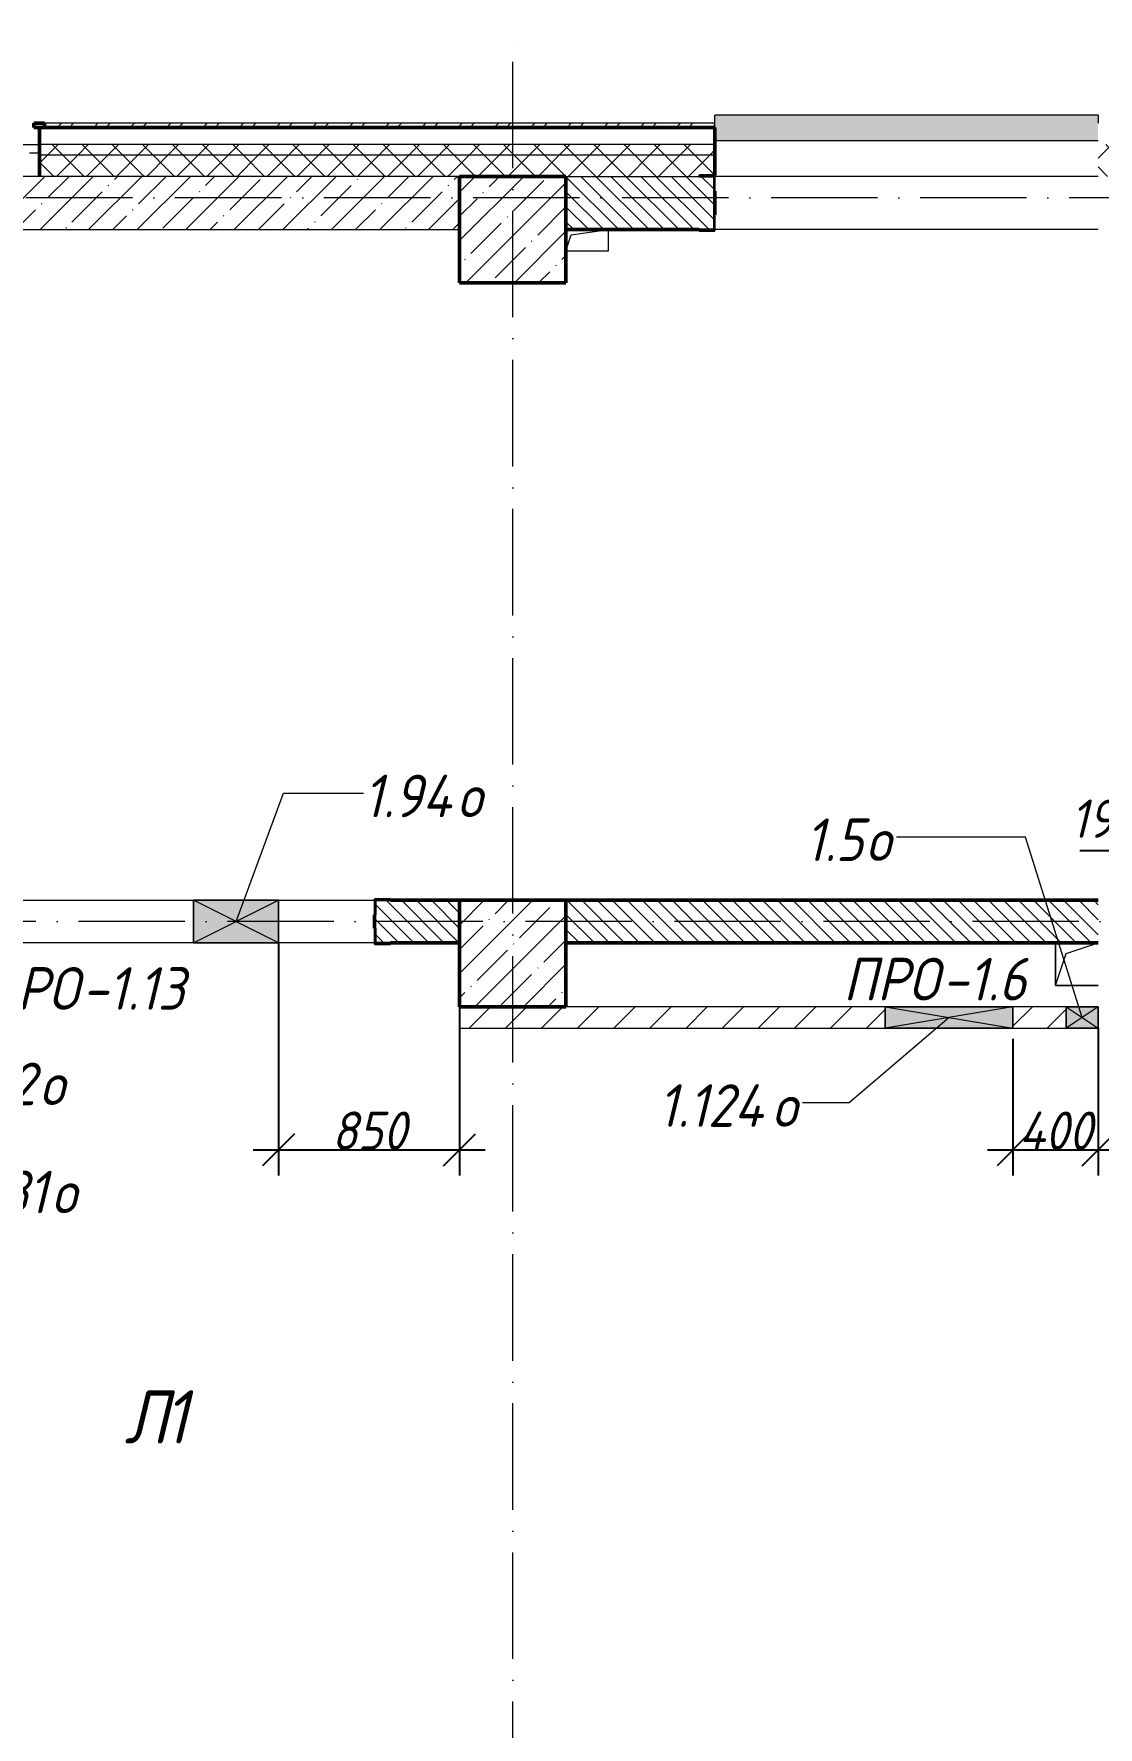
# Model space of a CAD drawing. Header units: millimetres. Extents: x -12989 to 629078, y -109036 to 555275.
# Drawn here: x 536814 to 541813, y 268089 to 276042 of the extents above; entities that cross this region are included whole.
import ezdxf

# ---------------------------------------------------------------- set-up
doc = ezdxf.new("R2010")
doc.units = ezdxf.units.MM
doc.linetypes.add('50_200_ШТРИХ_1Т_ш5_п1_п1_', pattern=[700, 500, -100, 0, -100])
for name, color, linetype, lineweight in [('A-____-____-DIMS', 7, 'Continuous', 9), ('A-____-NOTE-TEXT', 7, 'Continuous', 9), ('A-DETL-GENF-OTLN', 7, 'Continuous', 9), ('A-FLOR-____-OTLN', 7, 'Continuous', 9), ('A-GENM-____-IDEN', 7, 'Continuous', 9), ('A-GENM-____-MCUT', 7, 'Continuous', 25), ('A-GENM-____-OTLN', 7, 'Continuous', 9), ('A-GENM-____-OTLN-1', 7, 'Continuous', 25), ('A-GLAZ-____-IDEN', 7, 'Continuous', 9), ('A-GLAZ-____-OTLN', 7, 'Continuous', 9), ('A-WALL-____-MCUT-1', 7, 'Continuous', 9), ('A-WALL-____-MCUT-2', 7, 'Continuous', 50), ('A-WALL-____-MCUT-3', 7, 'Continuous', 9), ('A-WALL-____-OTLN', 7, 'Continuous', 9), ('A-WALL-____-PATT-1', 7, 'Continuous', 9), ('A-WALL-FNSH-MCUT-1', 7, 'Continuous', 9), ('I-WALL-____-OTLN', 7, 'Continuous', 9), ('S-COLS-____-MCUT', 7, 'Continuous', 50), ('S-COLS-____-OTLN', 7, 'Continuous', 9), ('S-GRID-____-OTLN-1', 7, '50_200_ШТРИХ_1Т_ш5_п1_п1_', 9)]:
    doc.layers.add(name, color=color, linetype=linetype, lineweight=lineweight)
doc.layers.add('A-GLAZ-____-OTLN-1', color=7, linetype='Continuous', lineweight=9, true_color=0xc0c0c0)
doc.styles.add('ISOCPEUR_I', font='isocpeui.ttf', dxfattribs={"width": 0.9, "height": 2.5})
doc.styles.add('ISOCPEUR_I_10', font='isocpeui.ttf', dxfattribs={"width": 0.9, "height": 180})
doc.styles.add('ISOCPEUR_I_9', font='isocpeui.ttf', dxfattribs={"width": 0.9, "height": 250})
doc.dimstyles.new('ISO-1_8_0_9К_СРЕДНИЙ_Кладочные_3', dxfattribs={"dimscale": 304.8, "dimtxt": 179.276612, "dimasz": 0.492126, "dimexe": 0.393701, "dimexo": 0, "dimgap": 0, "dimtad": 1, "dimdec": 3, "dimrnd": 0.001, "dimdsep": 46, "dimtxsty": 'ISOCPEUR_I_10', "dimblk1": 'OBLIQUE', "dimblk2": 'OBLIQUE', "dimsah": 1, "dimcen": 0.09, "dimdle": 0.393701, "dimazin": 0, "dimtfac": 1, "dimtdec": 4, "dimtix": 1, "dimtmove": 0, "dimatfit": 3, "dimfxl": 1, "dimtvp": 1, "dimtolj": 1, "dimtzin": 0, "dimarcsym": 2})
doc.dimstyles.new('ISO-1_8_0_9К_СРЕДНИЙ_Кладочные_4', dxfattribs={"dimscale": 304.8, "dimtxt": 179.276612, "dimasz": 0.492126, "dimexe": 0.393701, "dimexo": 0, "dimgap": 0, "dimtad": 1, "dimdec": 3, "dimrnd": 0.001, "dimdsep": 46, "dimtxsty": 'ISOCPEUR_I_10', "dimblk1": 'OBLIQUE', "dimblk2": 'OBLIQUE', "dimsah": 1, "dimcen": 0.09, "dimdle": 0.393701, "dimazin": 0, "dimtfac": 1, "dimtdec": 4, "dimtix": 1, "dimtmove": 1, "dimatfit": 3, "dimfxl": 1, "dimtvp": 1, "dimtolj": 1, "dimtzin": 0, "dimarcsym": 2})
pattern_1 = [(45, (513013.31, 265891.49), (-70.71068, 70.71068), []), (135, (513013.31, 265891.49), (-70.71068, -70.71068), [])]
pattern_2 = [(135, (513013.31, 265891.49), (-35.35534, -35.35534), [])]

# ---------------------------------------------------------------- blocks, each defined once
blk = doc.blocks.new('BSC_Колонна _Прямоугольная - 500х500-V95-АР1_План отверстий 1 этажа в осях 1-64_А-ГГ')
at = {"layer": 'S-COLS-____-OTLN'}
h = blk.add_hatch(dxfattribs=at)
h.set_pattern_fill('FP_127', color=256, style=0, pattern_type=2)
h.set_pattern_definition([(45, (-26050, -5831.04), (-114.0493, 114.0493), []), (45, (-25935.95, -5831.04), (-114.0493, 114.0493), [201.613, -40.323, 3.353, -36.97])])
h.paths.add_polyline_path([(-250, -250), (250, -250), (250, 250), (-250, 250)], flags=0)
at = {"layer": 'S-COLS-____-MCUT'}
for p, q in [((250, 250), (-250, 250)), ((-250, 250), (-250, -250)), ((250, -250), (250, 250)), ((-250, -250), (250, -250))]:
    blk.add_line(p, q, dxfattribs=at)
blk = doc.blocks.new('BSC_Колонна _Прямоугольная - 500х500-V108-АР1_План отверстий 1 этажа в осях 1-64_А-ГГ')
at = {"layer": 'S-COLS-____-OTLN'}
h = blk.add_hatch(dxfattribs=at)
h.set_pattern_fill('FP_140', color=256, style=0, pattern_type=2)
h.set_pattern_definition([(45, (-26050, -9231.04), (-114.04925, 114.04925), []), (45, (-25935.95, -9231.04), (-114.04925, 114.04925), [201.613, -40.323, 3.353, -36.97])])
h.paths.add_polyline_path([(-250, -250), (250, -250), (250, 250), (-250, 250)], flags=0)
at = {"layer": 'S-COLS-____-MCUT'}
for p, q in [((250, 250), (-250, 250)), ((-250, 250), (-250, -250)), ((250, -250), (250, 250)), ((-250, -250), (250, -250))]:
    blk.add_line(p, q, dxfattribs=at)
blk = doc.blocks.new('Фахверк_СКБ_Уголок - 200_4010-27904266-АР1_План отверстий 1 этажа в осях 1-64_А-ГГ')
at = {"layer": 'A-GENM-____-MCUT'}
for p, q in [((125, 156), (50, 156)), ((50, 156), (50, 150)), ((50, 150), (119, 150)), ((119, 150), (119, 81)), ((119, 81), (125, 81)), ((125, 81), (125, 156)), ((125, 19), (119, 19)), ((119, 19), (119, -50)), ((125, -56), (125, 19)), ((119, -50), (50, -50)), ((50, -50), (50, -56)), ((50, -56), (125, -56))]:
    blk.add_line(p, q, dxfattribs=at)
blk = doc.blocks.new('Фахверк_СКБ_Уголок - 250_2700-27497298-АР1_План отверстий 1 этажа в осях 1-64_А-ГГ')
at = {"layer": 'A-GENM-____-MCUT'}
for p, q in [((200, 181), (125, 181)), ((125, 181), (125, 106)), ((131, 106), (131, 175)), ((131, 175), (200, 175)), ((200, 175), (200, 181)), ((125, 106), (131, 106)), ((131, -6), (125, -6)), ((125, -6), (125, -81)), ((131, -75), (131, -6)), ((200, -75), (131, -75)), ((200, -81), (200, -75)), ((125, -81), (200, -81))]:
    blk.add_line(p, q, dxfattribs=at)
blk = doc.blocks.new('AR_Отверстие прямоугольное _в плите_ - AR_Отверстие прямоугольное _в плите_-V177-АР1_План отверстий 1 этажа в осях 1-64_А-ГГ')
at = {"layer": 'A-GENM-____-OTLN'}
for p, q in [((-100, -50), (-75, 25)), ((-75, 25), (100, 50)), ((100, -50), (100, 50)), ((-100, -50), (100, -50))]:
    blk.add_line(p, q, dxfattribs=at)
blk = doc.blocks.new('AR_Отверстие прямоугольное _в плите_ - AR_Отверстие прямоугольное _в плите_-V185-АР1_План отверстий 1 этажа в осях 1-64_А-ГГ')
at = {"layer": 'A-GENM-____-OTLN'}
for p, q in [((-100, 100), (-100, -100)), ((-50, 50), (100, 100)), ((-100, -100), (-50, 50)), ((-100, -100), (100, -100))]:
    blk.add_line(p, q, dxfattribs=at)
blk = doc.blocks.new('Отлив_СКБ - Отлив витража_120_НВФ-31885689-АР1_План отверстий 1 этажа в осях 1-64_А-ГГ')
at = {"layer": 'A-GLAZ-____-OTLN-1'}
for points in [[(1800, 2), (1800, 120), (0, 120), (0, 2), (1264.5, 2)], [(1264.5, 0), (1800, 0), (1800, 2), (0, 2), (0, 0)]]:
    blk.add_hatch(color=256, dxfattribs=at).paths.add_polyline_path(points, flags=0)
at = {"layer": 'A-GLAZ-____-OTLN'}
for p, q in [((0, 83), (0, 120)), ((1800, 120), (0, 120)), ((1800, 120), (1800, 83)), ((0, 2), (1800, 2)), ((1800, 0), (0, 0))]:
    blk.add_line(p, q, dxfattribs=at)
blk = doc.blocks.new('Стены 9 - Стены 4-31627981-АР1_План отверстий 1 этажа в осях 1-64_А-ГГ')
at = {"layer": 'A-WALL-____-MCUT-2'}
for p, q in [((23850, 9731), (23800, 9731)), ((23800, 9731), (23800, 9711)), ((23800, 9711), (23850, 9711)), ((23850, 9711), (23850, 9731))]:
    blk.add_line(p, q, dxfattribs=at)
blk = doc.blocks.new('AR_Отверстие прямоугольное _в стене__БезПР - AR_Отверстие прямоугольное _в стене__БезПР-36428168-АР1_План отверстий 1 этажа в осях 1-64_А-ГГ')
at = {"layer": 'A-GLAZ-____-OTLN'}
blk.add_hatch(color=256, dxfattribs=at).paths.add_polyline_path([(75, -50), (75, 50), (-75, 50), (-75, -50)], flags=0)
at = {"layer": 'A-DETL-GENF-OTLN'}
for p, q in [((-75, -50), (-75, 50)), ((-75, 50), (75, 50)), ((75, 50), (-75, -50)), ((-75, 50), (75, -50)), ((75, 50), (-75, 50)), ((-75, 50), (-75, -50)), ((75, 50), (75, -50)), ((75, -50), (75, 50)), ((75, -50), (-75, -50)), ((-75, -50), (75, -50))]:
    blk.add_line(p, q, dxfattribs=at)
blk = doc.blocks.new('AR_Отверстие прямоугольное _в стене__БезПР - AR_Отверстие прямоугольное _в стене__БезПР-36428632-АР1_План отверстий 1 этажа в осях 1-64_А-ГГ')
at = {"layer": 'A-GLAZ-____-OTLN'}
blk.add_hatch(color=256, dxfattribs=at).paths.add_polyline_path([(-200, 100), (-200, -100), (200, -100), (200, 100)], flags=0)
at = {"layer": 'A-DETL-GENF-OTLN'}
for p, q in [((-200, -100), (-200, 100)), ((-200, 100), (200, 100)), ((200, 100), (-200, -100)), ((-200, 100), (200, -100)), ((200, 100), (-200, 100)), ((-200, 100), (-200, -100)), ((200, 100), (200, -100)), ((200, -100), (200, 100)), ((200, -100), (-200, -100)), ((-200, -100), (200, -100))]:
    blk.add_line(p, q, dxfattribs=at)
at = {"layer": 'A-GLAZ-____-OTLN'}
blk.add_line((200, 100), (-200, 100), dxfattribs=at)
blk = doc.blocks.new('AR_Отверстие прямоугольное _в стене_ - AR_Отверстие прямоугольное _в стене__ОВ-36762517-АР1_План отверстий 1 этажа в осях 1-64_А-ГГ')
at = {"layer": 'A-GLAZ-____-OTLN'}
blk.add_hatch(color=256, dxfattribs=at).paths.add_polyline_path([(-300, -50), (300, -50), (300, 50), (-300, 50)], flags=0)
at = {"layer": 'A-DETL-GENF-OTLN'}
for p, q in [((-300, -50), (-300, 50)), ((-300, 50), (300, 50)), ((300, 50), (-300, -50)), ((-300, 50), (300, -50)), ((300, 50), (-300, 50)), ((-300, 50), (-300, -50)), ((300, 50), (300, -50)), ((300, -50), (300, 50)), ((300, -50), (-300, -50)), ((-300, -50), (300, -50))]:
    blk.add_line(p, q, dxfattribs=at)
blk = doc.blocks.new('_Oblique')
at = {"color": 0, "linetype": 'ByBlock', "lineweight": -2}
blk.add_line((-0.5, -0.5), (0.5, 0.5), dxfattribs=at)
blk = doc.blocks.new('*D5815')
at = {"layer": 'A-____-____-DIMS', "color": 0, "lineweight": -2, "transparency": 16777216}
for p, q in [((542313.3, 271972.5), (542313.3, 272326.1)), ((542503.3, 271978.5), (542503.3, 272326.1)), ((541727.9, 272206.1), (542313.3, 272206.1)), ((542193.3, 272206.1), (542623.3, 272206.1))]:
    blk.add_line(p, q, dxfattribs=at)
at = {"layer": 'Defpoints', "color": 0, "transparency": 16777216}
for p in [(542503.3, 272206.1), (542313.3, 271972.5), (542503.3, 271978.5)]:
    blk.add_point(p, dxfattribs=at)
at = {"layer": 'A-____-____-DIMS', "color": 0, "lineweight": -2, "transparency": 16777216, "xscale": 150, "yscale": 150, "zscale": 150, "rotation": 180}
blk.add_blockref('_Oblique', (542313.3, 272206.1), dxfattribs=at)
at = {"layer": 'A-____-____-DIMS', "color": 0, "lineweight": -2, "transparency": 16777216, "xscale": 150, "yscale": 150, "zscale": 150}
blk.add_blockref('_Oblique', (542503.3, 272206.1), dxfattribs=at)
at = {"layer": 'A-____-____-DIMS', "color": 0, "transparency": 16777216, "insert": (541684, 272446.1), "char_height": 180, "width": 368.207, "attachment_point": 1, "line_spacing_factor": 1.149209, "style": 'ISOCPEUR_I_10'}
blk.add_mtext('\\A1;190', dxfattribs=at)
blk = doc.blocks.new('*D5859')
at = {"layer": 'A-____-____-DIMS', "color": 0, "lineweight": -2, "transparency": 16777216}
for p, q in [((541813.3, 271372.5), (541813.3, 270680.3)), ((541413.3, 271322.5), (541413.3, 270680.3)), ((541293.3, 270800.3), (541933.3, 270800.3))]:
    blk.add_line(p, q, dxfattribs=at)
at = {"layer": 'Defpoints', "color": 0, "transparency": 16777216}
for p in [(541813.3, 271372.5), (541413.3, 271322.5), (541813.3, 270800.3)]:
    blk.add_point(p, dxfattribs=at)
at = {"layer": 'A-____-____-DIMS', "color": 0, "lineweight": -2, "transparency": 16777216, "xscale": 150, "yscale": 150, "zscale": 150, "rotation": 180}
blk.add_blockref('_Oblique', (541413.3, 270800.3), dxfattribs=at)
at = {"layer": 'A-____-____-DIMS', "color": 0, "lineweight": -2, "transparency": 16777216, "xscale": 150, "yscale": 150, "zscale": 150}
blk.add_blockref('_Oblique', (541813.3, 270800.3), dxfattribs=at)
at = {"layer": 'A-____-____-DIMS', "color": 0, "transparency": 16777216, "insert": (541613.3, 270890.3), "char_height": 180, "width": 426.127, "attachment_point": 5, "style": 'ISOCPEUR_I_10'}
blk.add_mtext('\\A1;400', dxfattribs=at)
blk = doc.blocks.new('*D5860')
at = {"layer": 'A-____-____-DIMS', "color": 0, "lineweight": -2, "transparency": 16777216}
for p, q in [((537963.3, 271772.5), (537963.3, 270680.3)), ((538813.3, 271472.5), (538813.3, 270680.3)), ((537843.3, 270800.3), (538933.3, 270800.3))]:
    blk.add_line(p, q, dxfattribs=at)
at = {"layer": 'Defpoints', "color": 0, "transparency": 16777216}
for p in [(537963.3, 271772.5), (538813.3, 271472.5), (538813.3, 270800.3)]:
    blk.add_point(p, dxfattribs=at)
at = {"layer": 'A-____-____-DIMS', "color": 0, "lineweight": -2, "transparency": 16777216, "xscale": 150, "yscale": 150, "zscale": 150, "rotation": 180}
blk.add_blockref('_Oblique', (537963.3, 270800.3), dxfattribs=at)
at = {"layer": 'A-____-____-DIMS', "color": 0, "lineweight": -2, "transparency": 16777216, "xscale": 150, "yscale": 150, "zscale": 150}
blk.add_blockref('_Oblique', (538813.3, 270800.3), dxfattribs=at)
at = {"layer": 'A-____-____-DIMS', "color": 0, "transparency": 16777216, "insert": (538388.3, 270890.3), "char_height": 180, "width": 409.578, "attachment_point": 5, "style": 'ISOCPEUR_I_10'}
blk.add_mtext('\\A1;850', dxfattribs=at)

msp = doc.modelspace()

# ---------------------------------------------------------------- hatches: boundary and pattern name
at = {"layer": 'A-WALL-____-PATT-1'}
h = msp.add_hatch(dxfattribs=at)
h.set_pattern_fill('FP_3', color=256, style=0, pattern_type=2)
h.set_pattern_definition([(45, (513013.31, 265891.49), (-85.5366, 85.5366), []), (45, (513070.34, 265891.49), (-85.5366, 85.5366), [])])
h.paths.add_polyline_path([(551328.3109, 275602.5335), (551328.3109, 275622.5335), (550813.3109, 275622.5335), (550813.3109, 275602.5335), (550998.843, 275602.5335)], flags=0)
h.paths.add_polyline_path([(549013.3109, 275602.5335), (549013.3109, 275622.5335), (547813.3109, 275622.5335), (547813.3109, 275602.5335), (548347.6466, 275602.5335)], flags=0)
h.paths.add_polyline_path([(546013.3109, 275602.5335), (546013.3109, 275622.5335), (544813.3109, 275622.5335), (544813.3109, 275602.5335)], flags=0)
h.paths.add_polyline_path([(543013.3109, 275602.5335), (543013.3109, 275622.5335), (541813.3109, 275622.5335), (541813.3109, 275602.5335)], flags=0)
h.paths.add_polyline_path([(540013.3109, 275602.5335), (540013.3109, 275622.5335), (536863.3109, 275622.5335), (536863.3109, 275602.5335), (537742.8608, 275602.5335)], flags=0)
h = msp.add_hatch(dxfattribs=at)
h.set_pattern_fill('FP_1', color=256, style=0, pattern_type=2)
h.set_pattern_definition(pattern_1)
h.paths.add_polyline_path([(550998.843, 275472.5335), (551328.3109, 275472.5335), (551328.3109, 275522.5335), (550813.3109, 275522.5335), (550813.3109, 275472.5335)], flags=0)
h.paths.add_polyline_path([(549013.3109, 275472.5335), (549013.3109, 275522.5335), (547813.3109, 275522.5335), (547813.3109, 275472.5335), (548347.6466, 275472.5335)], flags=0)
h.paths.add_polyline_path([(546013.3109, 275472.5335), (546013.3109, 275522.5335), (544813.3109, 275522.5335), (544813.3109, 275472.5335)], flags=0)
h.paths.add_polyline_path([(543013.3109, 275472.5335), (543013.3109, 275522.5335), (541813.3109, 275522.5335), (541813.3109, 275472.5335)], flags=0)
h.paths.add_polyline_path([(540013.3109, 275472.5335), (540013.3109, 275522.5335), (536840.3109, 275522.5335), (536840.3109, 275472.5335), (537742.8608, 275472.5335)], flags=0)
h = msp.add_hatch(dxfattribs=at)
h.set_pattern_fill('FP_1', color=256, style=0, pattern_type=2)
h.set_pattern_definition(pattern_1)
h.paths.add_polyline_path([(550998.843, 275372.5335), (551328.3109, 275372.5335), (551328.3109, 275472.5335), (550813.3109, 275472.5335), (550813.3109, 275372.5335)], flags=0)
h.paths.add_polyline_path([(547813.3109, 275372.5335), (548938.3109, 275372.5335), (548938.3109, 275378.5335), (549013.3109, 275378.5335), (549013.3109, 275472.5335), (547813.3109, 275472.5335)], flags=0)
h.paths.add_polyline_path([(545938.3109, 275372.5335), (545938.3109, 275378.5335), (546013.3109, 275378.5335), (546013.3109, 275472.5335), (544813.3109, 275472.5335), (544813.3109, 275378.5335), (544888.3109, 275378.5335), (544888.3109, 275372.5335)], flags=0)
h.paths.add_polyline_path([(542938.3109, 275372.5335), (542938.3109, 275378.5335), (543013.3109, 275378.5335), (543013.3109, 275472.5335), (541813.3109, 275472.5335), (541813.3109, 275372.5335), (542313.3109, 275372.5335)], flags=0)
h.paths.add_polyline_path([(539938.3109, 275372.5335), (539938.3109, 275378.5335), (540013.3109, 275378.5335), (540013.3109, 275472.5335), (536840.3109, 275472.5335), (536840.3109, 275372.5335), (539313.3109, 275372.5335)], flags=0)
h = msp.add_hatch(dxfattribs=at)
h.set_pattern_fill('FP_27', color=256, style=0, pattern_type=2)
h.set_pattern_definition([(45, (513013.31, 265891.49), (-114.0493, 114.0493), []), (45, (513127.36, 265891.49), (-114.0493, 114.0493), [201.612, -40.322, 3.353, -36.97])])
h.paths.add_polyline_path([(538813.3109, 275122.5335), (538813.3109, 275372.5335), (536563.3109, 275372.5335), (536563.3109, 275122.5335), (537742.8608, 275122.5335)], flags=0)
h = msp.add_hatch(dxfattribs=at)
h.set_pattern_fill('FP_6', color=256, style=0, pattern_type=2)
h.set_pattern_definition(pattern_2)
h.paths.add_polyline_path([(539938.3109, 275122.5335), (540007.3109, 275122.5335), (540007.3109, 275191.5335), (540013.3109, 275191.5335), (540013.3109, 275303.5335), (540007.3109, 275303.5335), (540007.3109, 275372.5335), (539313.3109, 275372.5335), (539313.3109, 275122.5335)], flags=0)
h = msp.add_hatch(dxfattribs=at)
h.set_pattern_fill('FP_6', color=256, style=0, pattern_type=2)
h.set_pattern_definition(pattern_2)
h.paths.add_polyline_path([(538419.3109, 271772.5335), (538813.3109, 271772.5335), (538813.3109, 271972.5335), (538419.3109, 271972.5335), (538419.3109, 271903.5335), (538413.3109, 271903.5335), (538413.3109, 271841.5335), (538419.3109, 271841.5335), (538419.3109, 271775.5335)], flags=0)
h.paths.add_polyline_path([(536638.3109, 271772.5335), (536707.3109, 271772.5335), (536707.3109, 271841.5335), (536713.3109, 271841.5335), (536713.3109, 271903.5335), (536707.3109, 271903.5335), (536707.3109, 271972.5335), (535863.3109, 271972.5335), (535863.3109, 271772.5335)], flags=0)
h.paths.add_polyline_path([(535313.3109, 271772.5335), (535363.3109, 271772.5335), (535363.3109, 271972.5335), (535313.3109, 271972.5335)], flags=0)
h = msp.add_hatch(dxfattribs=at)
h.set_pattern_fill('FP_6', color=256, style=0, pattern_type=2)
h.set_pattern_definition(pattern_2)
h.paths.add_polyline_path([(541813.3109, 271772.5335), (541813.3109, 271972.5335), (539313.3109, 271972.5335), (539313.3109, 271772.5335), (541277.7894, 271772.5335)], flags=0)
h = msp.add_hatch(dxfattribs=at)
h.set_pattern_fill('FP_4', color=256, style=0, pattern_type=2)
h.set_pattern_definition([(45, (513013.31, 265891.49), (-84.8528, 84.8528), [])])
h.paths.add_polyline_path([(538813.3109, 271372.5335), (540813.3109, 271372.5335), (540813.3109, 271472.5335), (538813.3109, 271472.5335)], flags=0)
h.paths.add_polyline_path([(541413.3109, 271372.5335), (541663.3109, 271372.5335), (541663.3109, 271472.5335), (541413.3109, 271472.5335)], flags=0)

# ---------------------------------------------------------------- linework, layer by layer
at = {"layer": 'A-FLOR-____-OTLN'}
for p, q in [((541613.3109, 271572.5335), (541613.3109, 271772.5335)), ((541813.3109, 271572.5335), (541613.3109, 271572.5335))]:
    msp.add_line(p, q, dxfattribs=at)
at = {"layer": 'A-GLAZ-____-IDEN'}
for p, q in [((537763.3109, 271872.5335), (537986.1235, 272475.0589)), ((537986.1235, 272475.0589), (538362.1278, 272475.0589)), ((541472.2824, 272269.3356), (540865.7387, 272269.3356)), ((541738.3109, 271422.5335), (541472.2824, 272269.3356)), ((541113.3109, 271422.5335), (540644.0336, 271020.8567)), ((540644.0336, 271020.8567), (540425.1225, 271020.8567))]:
    msp.add_line(p, q, dxfattribs=at)
at = {"layer": 'A-WALL-____-MCUT-1'}
for p, q in [((538813.3109, 275372.5335), (535663.3109, 275372.5335)), ((535663.3109, 275122.5335), (538813.3109, 275122.5335))]:
    msp.add_line(p, q, dxfattribs=at)
at = {"layer": 'A-WALL-____-MCUT-2'}
for p, q in [((540013.3109, 275602.5335), (536840.3109, 275602.5335)), ((536840.3109, 275602.5335), (536840.3109, 275372.5335)), ((540013.3109, 275378.5335), (540013.3109, 275602.5335)), ((540013.3109, 275191.5335), (540013.3109, 275303.5335)), ((539313.3109, 275122.5335), (539938.3109, 275122.5335)), ((538813.3109, 271972.5335), (538488.3109, 271972.5335)), ((541813.3109, 271972.5335), (539313.3109, 271972.5335)), ((538413.3109, 271903.5335), (538413.3109, 271841.5335)), ((538488.3109, 271772.5335), (538813.3109, 271772.5335)), ((539313.3109, 271772.5335), (541813.3109, 271772.5335))]:
    msp.add_line(p, q, dxfattribs=at)
at = {"layer": 'A-WALL-____-MCUT-3'}
for p, q in [((540013.3109, 275522.5335), (536840.3109, 275522.5335)), ((540013.3109, 275472.5335), (536840.3109, 275472.5335)), ((539313.3109, 275372.5335), (539938.3109, 275372.5335))]:
    msp.add_line(p, q, dxfattribs=at)
at = {"layer": 'A-WALL-____-OTLN'}
for p, q in [((536793.3109, 275482.5335), (536840.3109, 275482.5335)), ((541813.3109, 275372.5335), (540013.3109, 275372.5335)), ((541813.3109, 275122.5335), (540013.3109, 275122.5335))]:
    msp.add_line(p, q, dxfattribs=at)
at = {"layer": 'A-WALL-FNSH-MCUT-1'}
for p, q in [((540013.3109, 275622.5335), (536863.3109, 275622.5335)), ((536863.3109, 275622.5335), (536863.3109, 275602.5335)), ((540013.3109, 275602.5335), (540013.3109, 275622.5335)), ((540013.3109, 275602.5335), (540013.3109, 275602.5335)), ((538813.3109, 271472.5335), (538813.3109, 271372.5335)), ((540813.3109, 271472.5335), (539313.3109, 271472.5335)), ((541663.3109, 271472.5335), (541413.3109, 271472.5335)), ((538813.3109, 271372.5335), (540813.3109, 271372.5335)), ((541413.3109, 271372.5335), (541663.3109, 271372.5335))]:
    msp.add_line(p, q, dxfattribs=at)
at = {"layer": 'I-WALL-____-OTLN'}
for p, q in [((536713.3109, 271972.5335), (537563.3109, 271972.5335)), ((537963.3109, 271972.5335), (538413.3109, 271972.5335)), ((537563.3109, 271772.5335), (536713.3109, 271772.5335)), ((538413.3109, 271772.5335), (537963.3109, 271772.5335))]:
    msp.add_line(p, q, dxfattribs=at)
at = {"layer": 'S-GRID-____-OTLN-1'}
for p, q in [((539063.3109, 261408.8852), (539063.3109, 276042.0309)), ((508344.5407, 275522.5335), (536883.9116, 275522.5335)), ((617087.7175, 275272.5335), (508556.9485, 275272.5335)), ((603332.0982, 271872.5335), (508344.5407, 271872.5335))]:
    msp.add_line(p, q, dxfattribs=at)

# ---------------------------------------------------------------- block references
at = {"layer": 'A-GENM-____-OTLN'}
for name, p in [('AR_Отверстие прямоугольное _в плите_ - AR_Отверстие прямоугольное _в плите_-V177-АР1_План отверстий 1 этажа в осях 1-64_А-ГГ', (539413.3109, 275072.5335)), ('AR_Отверстие прямоугольное _в плите_ - AR_Отверстие прямоугольное _в плите_-V185-АР1_План отверстий 1 этажа в осях 1-64_А-ГГ', (541713.3109, 271672.5335))]:
    msp.add_blockref(name, p, dxfattribs=at)
at = {"layer": 'A-GENM-____-OTLN-1', "rotation": 180}
for name, p in [('Фахверк_СКБ_Уголок - 250_2700-27497298-АР1_План отверстий 1 этажа в осях 1-64_А-ГГ', (540138.3109, 275297.5335)), ('Фахверк_СКБ_Уголок - 200_4010-27904266-АР1_План отверстий 1 этажа в осях 1-64_А-ГГ', (538538.3109, 271922.5335))]:
    msp.add_blockref(name, p, dxfattribs=at)
at = {"layer": 'A-GLAZ-____-OTLN'}
for name, p in [('Отлив_СКБ - Отлив витража_120_НВФ-31885689-АР1_План отверстий 1 этажа в осях 1-64_А-ГГ', (540013.3109, 275539.5335)), ('AR_Отверстие прямоугольное _в стене_ - AR_Отверстие прямоугольное _в стене__ОВ-36762517-АР1_План отверстий 1 этажа в осях 1-64_А-ГГ', (541113.3109, 271422.5335)), ('AR_Отверстие прямоугольное _в стене__БезПР - AR_Отверстие прямоугольное _в стене__БезПР-36428168-АР1_План отверстий 1 этажа в осях 1-64_А-ГГ', (541738.3109, 271422.5335))]:
    msp.add_blockref(name, p, dxfattribs=at)
at = {"layer": 'A-GLAZ-____-OTLN', "rotation": 180}
msp.add_blockref('AR_Отверстие прямоугольное _в стене__БезПР - AR_Отверстие прямоугольное _в стене__БезПР-36428632-АР1_План отверстий 1 этажа в осях 1-64_А-ГГ', (537763.3109, 271872.5335), dxfattribs=at)
at = {"layer": 'A-WALL-____-OTLN'}
msp.add_blockref('Стены 9 - Стены 4-31627981-АР1_План отверстий 1 этажа в осях 1-64_А-ГГ', (513013.3109, 265891.4916), dxfattribs=at)
at = {"layer": 'S-COLS-____-OTLN'}
for name, p in [('BSC_Колонна _Прямоугольная - 500х500-V108-АР1_План отверстий 1 этажа в осях 1-64_А-ГГ', (539063.3109, 275122.5335)), ('BSC_Колонна _Прямоугольная - 500х500-V95-АР1_План отверстий 1 этажа в осях 1-64_А-ГГ', (539063.3109, 271722.5335))]:
    msp.add_blockref(name, p, dxfattribs=at)

# ---------------------------------------------------------------- texts
at = {"layer": 'A-____-NOTE-TEXT', "char_height": 250, "attachment_point": 1, "style": 'ISOCPEUR_I'}
for s, insert, width in [('\\fISOCPEUR|b0|i1|c204|p34|;\\W.9;Л', (537238.8855, 269671.2875), 223.670813), ('\\fISOCPEUR|b0|i1|c204|p34|;\\W.9;1', (537423.4323, 269671.2875), 144.30375)]:
    msp.add_mtext(s, dxfattribs=dict(at, insert=insert, width=width))
at = {"layer": 'A-GENM-____-IDEN', "char_height": 200, "attachment_point": 1, "style": 'ISOCPEUR_I_9'}
for s, insert, width in [('ПРО', (540615.554, 271702.175), 562.784625), ('-1.6', (541079.8978, 271702.175), 505.063125), ('ПРО', (536574.7182, 271658.4703), 562.784625), ('-1.13', (537039.0619, 271658.4703), 620.506125)]:
    msp.add_mtext(s, dxfattribs=dict(at, insert=insert, width=width))
at = {"layer": 'A-GLAZ-____-IDEN', "char_height": 200, "attachment_point": 1, "style": 'ISOCPEUR_I_9'}
for s, insert, width in [('1.94', (538362.1278, 272562.6735), 533.923875), ('\\fISOCPEUR|b0|i1|c204|p34|;\\W.9;о', (538802.6591, 272562.6735), 158.734125), ('1.5', (540436.781, 272356.9502), 346.329), ('\\fISOCPEUR|b0|i1|c204|p34|;\\W.9;о', (540722.531, 272356.9502), 158.734125), ('1.2', (536555.1092, 271210.1481), 346.329), ('\\fISOCPEUR|b0|i1|c204|p34|;\\W.9;о', (536840.8592, 271210.1481), 158.734125), ('1.124', (539745.965, 271108.4713), 649.366875), ('\\fISOCPEUR|b0|i1|c204|p34|;\\W.9;о', (540281.7462, 271108.4713), 158.734125), ('1.31', (536516.3283, 270702.249), 461.772), ('\\fISOCPEUR|b0|i1|c204|p34|;\\W.9;о', (536897.3283, 270702.249), 158.734125)]:
    msp.add_mtext(s, dxfattribs=dict(at, insert=insert, width=width))

# ---------------------------------------------------------------- dimensions: what is measured, and where the dimension line sits
at = {"layer": 'A-____-____-DIMS'}
dim = msp.add_linear_dim(base=(542503.3109, 272206.1218), p1=(542313.3109, 271972.5335), p2=(542503.3109, 271978.5335), dimstyle='ISO-1_8_0_9К_СРЕДНИЙ_Кладочные_4', override={"dimpost": '<>', "dimfxl": 190.094713}, dxfattribs=at)
dim.commit()
dim.dimension.update_dxf_attribs({"geometry": '*D5815', "text_midpoint": (541868.1523, 272321.2839), "dimtype": 160})
for base, p1, p2, override, picture, middle in [((538813.3109, 270800.332), (537963.3109, 271772.5335), (538813.3109, 271472.5335), {"dimpost": '<>', "dimfxl": 901.387819}, '*D5860', (538388.3109, 270890.332)), ((541813.3109, 270800.332), (541413.3109, 271322.5335), (541813.3109, 271372.5335), {"dimpost": '<>', "dimfxl": 403.112887}, '*D5859', (541613.3109, 270890.332))]:
    dim = msp.add_linear_dim(base=base, p1=p1, p2=p2, dimstyle='ISO-1_8_0_9К_СРЕДНИЙ_Кладочные_3', override=override, dxfattribs=at)
    dim.commit()
    dim.dimension.update_dxf_attribs({"geometry": picture, "text_midpoint": middle})

doc.saveas('drawing.dxf')
